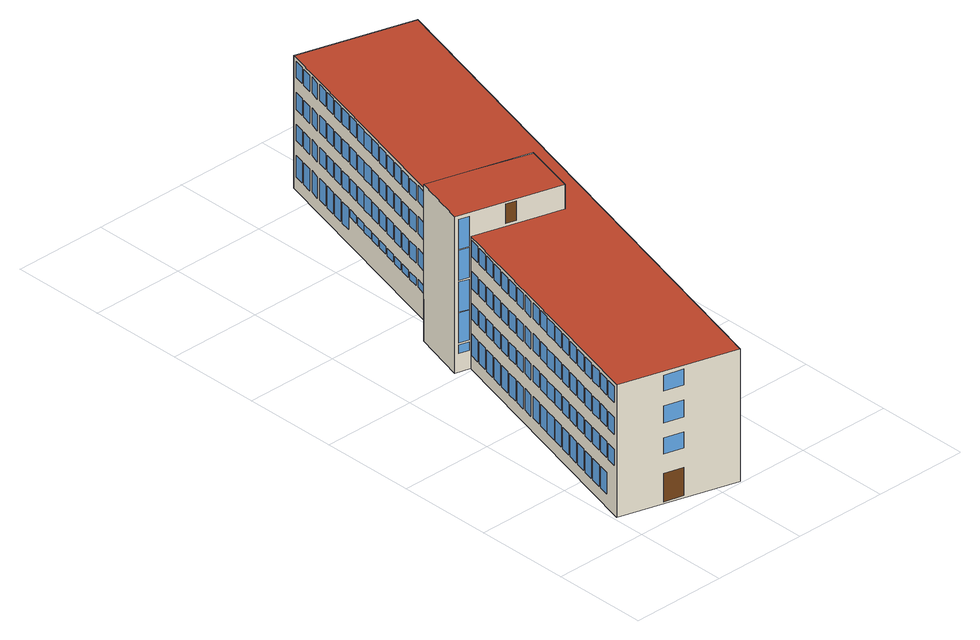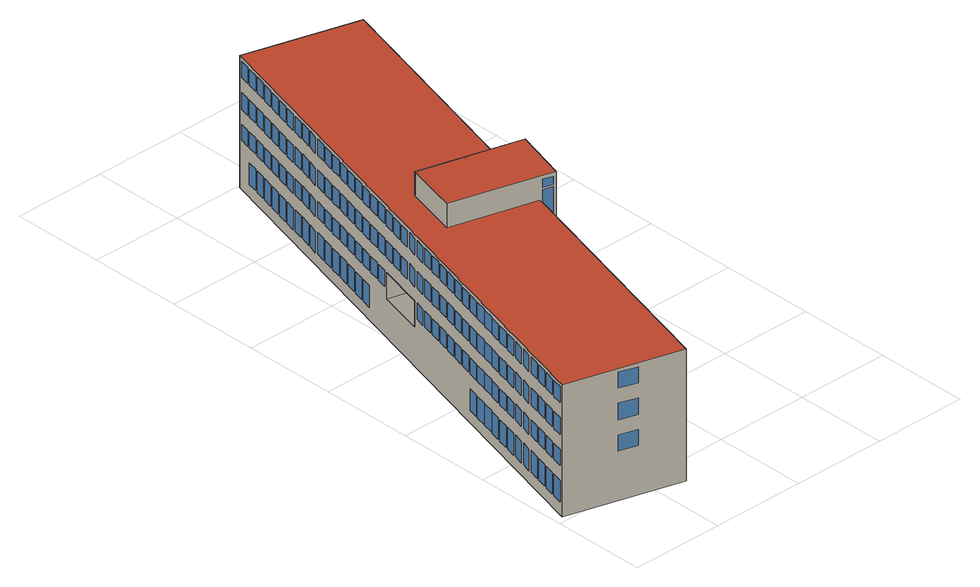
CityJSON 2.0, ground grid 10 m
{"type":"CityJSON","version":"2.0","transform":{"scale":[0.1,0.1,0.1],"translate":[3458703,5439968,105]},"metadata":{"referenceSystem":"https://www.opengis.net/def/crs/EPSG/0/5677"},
"CityObjects":{
"building1":{"type":"Building","attributes":{"description":"LOD3 Model of the Building 445 of Karlsruhe Institute of Technology Campus North","name":"KIT Campus North Bau 445","function":"1120","roofType":"1000","measuredHeight":16.65,"storeysAboveGround":4,"storeysBelowGround":0,"constructionWeight":"medium","VolumeType.type":"grossVolume","VolumeType.value":11139.31,"FloorArea.type":"grossFloorArea","FloorArea.value":3120.86},"geometry":[{"type":"Solid","lod":"3","boundaries":[[[[0,1,2,3]],[[4,5,6,1,0,7],[8,9,10,11],[12,13,14,15],[16,17,18,19],[20,21,22,23],[24,25,26,27],[28,29,30,31]],[[11,10,9,8]],[[23,22,21,20]],[[27,26,25,24]],[[19,18,17,16]],[[15,14,13,12]],[[31,30,29,28]],[[32,33,4,7],[34,35,36,37],[38,39,40,41],[42,43,44,45],[46,47,48,49],[50,51,52,53],[54,55,56,57],[58,59,60,61],[62,63,64,65],[66,67,68,69],[70,71,72,73],[74,75,76,77],[78,79,80,81],[82,83,84,85],[86,87,88,89],[90,91,92,93],[94,95,96,97],[98,99,100,101],[102,103,104,105],[106,107,108,109],[110,111,112,113],[114,115,116,117],[118,119,120,121],[122,123,124,125],[126,127,128,129],[130,131,132,133],[134,135,136,137],[138,139,140,141],[142,143,144,145],[146,147,148,149],[150,151,152,153],[154,155,156,157],[158,159,160,161],[162,163,164,165],[166,167,168,169],[170,171,172,173],[174,175,176,177],[178,179,180,181],[182,183,184,185],[186,187,188,189],[190,191,192,193],[194,195,196,197],[198,199,200,201],[202,203,204,205],[206,207,208,209],[210,211,212,213],[214,215,216,217],[218,219,220,221],[222,223,224,225],[226,227,228,229],[230,231,232,233],[234,235,236,237],[238,239,240,241],[242,243,244,245],[246,247,248,249],[250,251,252,253],[254,255,256,257],[258,259,260,261],[262,263,264,265],[266,267,268,269],[270,271,272,273],[274,275,276,277],[278,279,280,281],[282,283,284,285],[286,287,288,289],[290,291,292,293],[294,295,296,297],[298,299,300,301],[302,303,304,305],[306,307,308,309],[310,311,312,313],[314,315,316,317],[318,319,320,321],[322,323,324,325],[326,327,328,329],[330,331,332,333]],[[41,40,39,38]],[[45,44,43,42]],[[61,60,59,58]],[[65,64,63,62]],[[53,52,51,50]],[[37,36,35,34]],[[73,72,71,70]],[[77,76,75,74]],[[81,80,79,78]],[[85,84,83,82]],[[69,68,67,66]],[[89,88,87,86]],[[93,92,91,90]],[[49,48,47,46]],[[57,56,55,54]],[[113,112,111,110]],[[125,124,123,122]],[[137,136,135,134]],[[153,152,151,150]],[[173,172,171,170]],[[157,156,155,154]],[[181,180,179,178]],[[149,148,147,146]],[[165,164,163,162]],[[97,96,95,94]],[[133,132,131,130]],[[101,100,99,98]],[[129,128,127,126]],[[169,168,167,166]],[[117,116,115,114]],[[109,108,107,106]],[[145,144,143,142]],[[121,120,119,118]],[[105,104,103,102]],[[161,160,159,158]],[[177,176,175,174]],[[141,140,139,138]],[[185,184,183,182]],[[217,216,215,214]],[[225,224,223,222]],[[229,228,227,226]],[[233,232,231,230]],[[237,236,235,234]],[[257,256,255,254]],[[265,264,263,262]],[[277,276,275,274]],[[197,196,195,194]],[[201,200,199,198]],[[261,260,259,258]],[[241,240,239,238]],[[297,296,295,294]],[[293,292,291,290]],[[221,220,219,218]],[[249,248,247,246]],[[285,284,283,282]],[[289,288,287,286]],[[209,208,207,206]],[[213,212,211,210]],[[269,268,267,266]],[[189,188,187,186]],[[205,204,203,202]],[[245,244,243,242]],[[273,272,271,270]],[[193,192,191,190]],[[281,280,279,278]],[[253,252,251,250]],[[301,300,299,298]],[[305,304,303,302]],[[309,308,307,306]],[[317,316,315,314]],[[333,332,331,330]],[[329,328,327,326]],[[321,320,319,318]],[[313,312,311,310]],[[325,324,323,322]],[[334,335,336,337],[338,339,340,341],[342,343,344,345],[346,347,348,349],[350,351,352,353],[354,355,356,357],[358,359,360,361],[362,363,364,365],[366,367,368,369],[370,371,372,373],[374,375,376,377],[378,379,380,381],[382,383,384,385],[386,387,388,389],[390,391,392,393],[394,395,396,397],[398,399,400,401],[402,403,404,405],[406,407,408,409],[410,411,412,413],[414,415,416,417],[418,419,420,421],[422,423,424,425],[426,427,428,429],[430,431,432,433],[434,435,436,437],[438,439,440,441],[442,443,444,445],[446,447,448,449],[450,451,452,453],[454,455,456,457],[458,459,460,461],[462,463,464,465],[466,467,468,469],[470,471,472,473],[474,475,476,477],[478,479,480,481],[482,483,484,485],[486,487,488,489],[490,491,492,493],[494,495,496,497],[498,499,500,501],[502,503,504,505],[506,507,508,509],[510,511,512,513],[514,515,516,517],[518,519,520,521],[522,523,524,525],[526,527,528,529],[530,531,532,533],[534,535,536,537],[538,539,540,541],[542,543,544,545],[546,547,548,549],[550,551,552,553],[554,555,556,557],[558,559,560,561],[562,563,564,565],[566,567,568,569],[570,571,572,573],[574,575,576,577],[578,579,580,581],[582,583,584,585],[586,587,588,589],[590,591,592,593],[594,595,596,597],[598,599,600,601],[602,603,604,605],[606,607,608,609],[610,611,612,613],[614,615,616,617],[618,619,620,621],[622,623,624,625],[626,627,628,629],[630,631,632,633],[634,635,636,637],[638,639,640,641]],[[445,444,443,442]],[[413,412,411,410]],[[525,524,523,522]],[[433,432,431,430]],[[453,452,451,450]],[[469,468,467,466]],[[401,400,399,398]],[[489,488,487,486]],[[477,476,475,474]],[[441,440,439,438]],[[497,496,495,494]],[[501,500,499,498]],[[465,464,463,462]],[[505,504,503,502]],[[429,428,427,426]],[[425,424,423,422]],[[437,436,435,434]],[[421,420,419,418]],[[485,484,483,482]],[[473,472,471,470]],[[405,404,403,402]],[[409,408,407,406]],[[417,416,415,414]],[[481,480,479,478]],[[493,492,491,490]],[[513,512,511,510]],[[517,516,515,514]],[[457,456,455,454]],[[449,448,447,446]],[[461,460,459,458]],[[509,508,507,506]],[[521,520,519,518]],[[537,536,535,534]],[[545,544,543,542]],[[561,560,559,558]],[[593,592,591,590]],[[565,564,563,562]],[[569,568,567,566]],[[589,588,587,586]],[[557,556,555,554]],[[533,532,531,530]],[[529,528,527,526]],[[577,576,575,574]],[[581,580,579,578]],[[585,584,583,582]],[[573,572,571,570]],[[549,548,547,546]],[[541,540,539,538]],[[553,552,551,550]],[[373,372,371,370]],[[369,368,367,366]],[[353,352,351,350]],[[389,388,387,386]],[[393,392,391,390]],[[365,364,363,362]],[[341,340,339,338]],[[381,380,379,378]],[[397,396,395,394]],[[377,376,375,374]],[[385,384,383,382]],[[357,356,355,354]],[[345,344,343,342]],[[361,360,359,358]],[[349,348,347,346]],[[597,596,595,594]],[[601,600,599,598]],[[605,604,603,602]],[[609,608,607,606]],[[613,612,611,610]],[[617,616,615,614]],[[621,620,619,618]],[[625,624,623,622]],[[629,628,627,626]],[[633,632,631,630]],[[637,636,635,634]],[[641,640,639,638]],[[642,643,644,645]],[[643,646,647,644]],[[648,649,650,651]],[[646,649,652,647]],[[643,642,653,654]],[[649,648,655,652]],[[649,646,656,650]],[[646,643,654,656]],[[657,658,659,660],[661,662,663,664],[665,666,667,668],[669,670,671,672],[673,674,675,676],[677,678,679,680],[681,682,683,684],[685,686,687,688],[689,690,691,692],[693,694,695,696],[697,698,699,700],[701,702,703,704],[705,706,707,708],[709,710,711,712],[713,714,715,716],[717,718,719,720],[721,722,723,724],[725,726,727,728],[729,730,731,732],[733,734,735,736],[737,738,739,740],[741,742,743,744],[745,746,747,748],[749,750,751,752],[753,754,755,756],[757,758,759,760],[761,762,763,764],[765,766,767,768],[769,770,771,772],[773,774,775,776],[777,778,779,780],[781,782,783,784],[785,786,787,788],[789,790,791,792],[793,794,795,796],[797,798,799,800],[801,802,803,804],[805,806,807,808],[809,810,811,812],[813,814,815,816],[817,818,819,820],[821,822,823,824],[825,826,827,828],[829,830,831,832],[833,834,835,836],[837,838,839,840],[841,842,843,844],[845,846,847,848],[849,850,851,852],[853,854,855,856],[857,858,859,860],[861,862,863,864],[865,866,867,868],[869,870,871,872],[873,874,875,876],[877,878,879,880],[881,882,883,884],[885,886,887,888],[889,890,891,892],[893,894,895,896],[897,898,899,900],[901,902,903,904],[905,906,907,908],[909,910,911,912],[913,914,915,916],[917,918,919,920],[921,922,923,924],[925,926,927,928],[929,930,931,932],[933,934,935,936],[937,938,939,940],[941,942,943,944],[945,946,947,948],[949,950,951,952],[953,954,955,956],[957,958,959,960],[961,962,963,964],[965,966,967,968],[969,970,971,972],[973,974,975,976],[977,978,979,980],[981,982,983,984],[985,986,987,988],[989,990,991,992],[993,994,995,996],[997,998,999,1000],[1001,1002,1003,1004],[1005,1006,1007,1008],[1009,1010,1011,1012],[1013,1014,1015,1016],[1017,1018,1019,1020],[1021,1022,1023,1024],[1025,1026,1027,1028],[1029,1030,1031,1032],[1033,1034,1035,1036],[1037,1038,1039,1040],[1041,1042,1043,1044],[1045,1046,1047,1048],[1049,1050,1051,1052],[1053,1054,1055,1056],[1057,1058,1059,1060],[1061,1062,1063,1064],[1065,1066,1067,1068],[1069,1070,1071,1072],[1073,1074,1075,1076],[1077,1078,1079,1080],[1081,1082,1083,1084],[1085,1086,1087,1088],[1089,1090,1091,1092],[1093,1094,1095,1096],[1097,1098,1099,1100],[1101,1102,1103,1104],[1105,1106,1107,1108],[1109,1110,1111,1112],[1113,1114,1115,1116],[1117,1118,1119,1120],[1121,1122,1123,1124],[1125,1126,1127,1128],[1129,1130,1131,1132],[1133,1134,1135,1136],[1137,1138,1139,1140],[1141,1142,1143,1144],[1145,1146,1147,1148],[1149,1150,1151,1152],[1153,1154,1155,1156],[1157,1158,1159,1160],[1161,1162,1163,1164],[1165,1166,1167,1168],[1169,1170,1171,1172],[1173,1174,1175,1176],[1177,1178,1179,1180],[1181,1182,1183,1184],[1185,1186,1187,1188],[1189,1190,1191,1192],[1193,1194,1195,1196],[1197,1198,1199,1200],[1201,1202,1203,1204],[1205,1206,1207,1208],[1209,1210,1211,1212],[1213,1214,1215,1216],[1217,1218,1219,1220],[1221,1222,1223,1224],[1225,1226,1227,1228],[1229,1230,1231,1232],[1233,1234,1235,1236],[1237,1238,1239,1240],[1241,1242,1243,1244],[1245,1246,1247,1248],[1249,1250,1251,1252],[1253,1254,1255,1256],[1257,1258,1259,1260],[1261,1262,1263,1264]],[[700,699,698,697]],[[704,703,702,701]],[[716,715,714,713]],[[732,731,730,729]],[[692,691,690,689]],[[744,743,742,741]],[[664,663,662,661]],[[668,667,666,665]],[[688,687,686,685]],[[748,747,746,745]],[[696,695,694,693]],[[684,683,682,681]],[[676,675,674,673]],[[680,679,678,677]],[[724,723,722,721]],[[752,751,750,749]],[[756,755,754,753]],[[760,759,758,757]],[[764,763,762,761]],[[740,739,738,737]],[[672,671,670,669]],[[720,719,718,717]],[[728,727,726,725]],[[736,735,734,733]],[[708,707,706,705]],[[712,711,710,709]],[[772,771,770,769]],[[872,871,870,869]],[[876,875,874,873]],[[880,879,878,877]],[[784,783,782,781]],[[796,795,794,793]],[[812,811,810,809]],[[868,867,866,865]],[[816,815,814,813]],[[888,887,886,885]],[[856,855,854,853]],[[808,807,806,805]],[[836,835,834,833]],[[892,891,890,889]],[[884,883,882,881]],[[792,791,790,789]],[[788,787,786,785]],[[832,831,830,829]],[[860,859,858,857]],[[844,843,842,841]],[[864,863,862,861]],[[776,775,774,773]],[[804,803,802,801]],[[824,823,822,821]],[[780,779,778,777]],[[828,827,826,825]],[[820,819,818,817]],[[840,839,838,837]],[[848,847,846,845]],[[800,799,798,797]],[[768,767,766,765]],[[852,851,850,849]],[[984,983,982,981]],[[920,919,918,917]],[[948,947,946,945]],[[996,995,994,993]],[[916,915,914,913]],[[960,959,958,957]],[[1000,999,998,997]],[[1004,1003,1002,1001]],[[932,931,930,929]],[[968,967,966,965]],[[908,907,906,905]],[[956,955,954,953]],[[900,899,898,897]],[[904,903,902,901]],[[952,951,950,949]],[[992,991,990,989]],[[936,935,934,933]],[[972,971,970,969]],[[976,975,974,973]],[[980,979,978,977]],[[944,943,942,941]],[[1008,1007,1006,1005]],[[1012,1011,1010,1009]],[[1016,1015,1014,1013]],[[964,963,962,961]],[[1020,1019,1018,1017]],[[988,987,986,985]],[[912,911,910,909]],[[924,923,922,921]],[[928,927,926,925]],[[896,895,894,893]],[[940,939,938,937]],[[1044,1043,1042,1041]],[[1132,1131,1130,1129]],[[1140,1139,1138,1137]],[[1144,1143,1142,1141]],[[1052,1051,1050,1049]],[[1080,1079,1078,1077]],[[1024,1023,1022,1021]],[[1060,1059,1058,1057]],[[1040,1039,1038,1037]],[[1064,1063,1062,1061]],[[1068,1067,1066,1065]],[[1076,1075,1074,1073]],[[1092,1091,1090,1089]],[[1032,1031,1030,1029]],[[1028,1027,1026,1025]],[[1096,1095,1094,1093]],[[1056,1055,1054,1053]],[[1036,1035,1034,1033]],[[1084,1083,1082,1081]],[[1088,1087,1086,1085]],[[1100,1099,1098,1097]],[[1104,1103,1102,1101]],[[1120,1119,1118,1117]],[[1112,1111,1110,1109]],[[1124,1123,1122,1121]],[[1108,1107,1106,1105]],[[1048,1047,1046,1045]],[[1128,1127,1126,1125]],[[1136,1135,1134,1133]],[[1148,1147,1146,1145]],[[1072,1071,1070,1069]],[[1116,1115,1114,1113]],[[1164,1163,1162,1161]],[[1168,1167,1166,1165]],[[1180,1179,1178,1177]],[[1196,1195,1194,1193]],[[1156,1155,1154,1153]],[[1208,1207,1206,1205]],[[1216,1215,1214,1213]],[[1220,1219,1218,1217]],[[1152,1151,1150,1149]],[[1228,1227,1226,1225]],[[1240,1239,1238,1237]],[[1212,1211,1210,1209]],[[1160,1159,1158,1157]],[[1188,1187,1186,1185]],[[1232,1231,1230,1229]],[[1248,1247,1246,1245]],[[1256,1255,1254,1253]],[[1244,1243,1242,1241]],[[1260,1259,1258,1257]],[[1224,1223,1222,1221]],[[1252,1251,1250,1249]],[[1204,1203,1202,1201]],[[1200,1199,1198,1197]],[[1184,1183,1182,1181]],[[1192,1191,1190,1189]],[[1236,1235,1234,1233]],[[1172,1171,1170,1169]],[[1176,1175,1174,1173]],[[1261,651,650,656,654,653,1262]],[[660,659,33,32],[1265,1266,1267,1268],[1269,1270,1271,1272],[1273,1274,1275,1276],[1277,1278,1279,1280]],[[1268,1267,1266,1265]],[[1272,1271,1270,1269]],[[1276,1275,1274,1273]],[[1280,1279,1278,1277]],[[337,336,658,657],[1281,1282,1283,1284],[1285,1286,1287,1288],[1289,1290,1291,1292]],[[1288,1287,1286,1285]],[[1284,1283,1282,1281]],[[1292,1291,1290,1289]],[[32,7,0,3,334,337,657,660]],[[1262,653,642,645,1263]],[[1264,655,648,651,1261]],[[1293,1294,6,5]],[[1294,2,1,6]],[[335,1293,5,4,33,659,658,336]],[[1263,645,644,647,652,655,1264]],[[2,1294,1293,335,334,3],[1295,1296,1297,1298],[1299,1300,1301,1302],[1303,1304,1305,1306],[1307,1308,1309,1310],[1311,1312,1313,1314]],[[1314,1313,1312,1311]],[[1298,1297,1296,1295]],[[1302,1301,1300,1299]],[[1306,1305,1304,1303]],[[1310,1309,1308,1307]]]],"semantics":{"surfaces":[{"type":"WallSurface"},{"type":"Window"},{"type":"Door"},{"type":"OuterFloorSurface"},{"type":"GroundSurface"},{"type":"RoofSurface"},{"type":"OuterCeilingSurface"}],"values":[[0,0,1,1,1,1,1,2,0,1,1,1,1,1,1,1,1,1,1,1,1,1,1,1,1,1,1,1,1,1,1,1,1,1,1,1,1,1,1,1,1,1,1,1,1,1,1,1,1,1,1,1,1,1,1,1,1,1,1,1,1,1,1,1,1,1,1,1,1,1,1,1,1,1,1,1,1,1,1,1,1,1,1,1,0,1,1,1,1,1,1,1,1,1,1,1,1,1,1,1,1,1,1,1,1,1,1,1,1,1,1,1,1,1,1,1,1,1,1,1,1,1,1,1,1,1,1,1,1,1,1,1,1,1,1,1,1,1,1,1,1,1,1,1,1,1,1,1,1,1,1,1,1,1,1,1,1,1,1,1,1,1,1,1,1,1,1,2,2,0,1,1,1,1,1,1,1,1,1,1,1,1,1,1,1,1,1,1,1,1,1,1,1,1,1,1,1,1,1,1,1,1,1,1,1,1,1,1,1,1,1,1,1,1,1,1,1,1,1,1,1,1,1,1,1,1,1,1,1,1,1,1,1,1,1,1,1,1,1,1,1,1,1,1,1,1,1,1,1,1,1,1,1,1,1,1,1,1,1,1,1,1,1,1,1,1,1,1,1,1,1,1,1,1,1,1,1,1,1,1,1,1,1,1,1,1,1,1,1,1,1,1,1,1,1,1,1,1,1,1,1,1,1,1,1,1,1,1,1,1,1,1,1,1,1,1,1,1,1,1,3,0,1,1,1,2,0,1,1,1,4,0,0,0,5,5,6,0,1,1,1,1,1]]}}]}
},
"vertices":[
[63,307,6],[63,307,173],[80,365,173],[80,365,6],[79,303,147],[171,277,147],[171,277,173],[79,303,6],[67,306,169],[77,303,169],[77,303,137],[67,306,137],[77,303,104],[67,306,104],[67,306,136],[77,303,136],[67,306,70],[67,306,102],[77,303,102],[77,303,70],[77,303,37],[67,306,37],[67,306,69],[77,303,69],[67,306,35],[77,303,35],[77,303,26],[67,306,26],[123,290,150],[113,293,150],[113,293,171],[123,290,171],[4,36,6],[4,36,147],[76,291,20],[79,302,20],[79,302,43],[76,291,43],[75,288,20],[75,288,43],[72,277,43],[72,277,20],[68,263,43],[68,263,20],[71,274,20],[71,274,43],[67,260,43],[64,249,43],[64,249,20],[67,260,20],[63,246,43],[60,235,43],[60,235,20],[63,246,20],[56,221,43],[56,221,20],[59,232,20],[59,232,43],[52,207,43],[52,207,20],[55,218,20],[55,218,43],[52,204,20],[52,204,43],[48,193,43],[48,193,20],[45,179,43],[45,179,20],[48,190,20],[48,190,43],[41,165,43],[41,165,20],[44,176,20],[44,176,43],[40,163,43],[37,151,43],[37,151,20],[40,163,20],[33,138,43],[33,138,20],[36,149,20],[36,149,43],[32,135,20],[32,135,43],[29,124,43],[29,124,20],[28,121,43],[25,110,43],[25,110,20],[28,121,20],[24,107,43],[21,96,43],[21,96,20],[24,107,20],[20,93,20],[20,93,43],[17,82,43],[17,82,20],[16,79,43],[13,68,43],[13,68,20],[16,79,20],[9,54,43],[9,54,20],[12,65,20],[12,65,43],[79,302,59],[79,302,76],[76,291,76],[76,291,59],[75,288,59],[75,288,76],[72,277,76],[72,277,59],[68,263,59],[71,274,59],[71,274,76],[68,263,76],[64,249,76],[64,249,59],[67,260,59],[67,260,76],[63,246,59],[63,246,76],[60,235,76],[60,235,59],[56,221,76],[56,221,59],[59,232,59],[59,232,76],[55,218,59],[55,218,76],[52,207,76],[52,207,59],[52,204,59],[52,204,76],[48,193,76],[48,193,59],[45,179,76],[45,179,59],[48,190,59],[48,190,76],[44,176,59],[44,176,76],[41,165,76],[41,165,59],[40,163,59],[40,163,76],[37,151,76],[37,151,59],[36,149,59],[36,149,76],[33,138,76],[33,138,59],[29,124,59],[32,135,59],[32,135,76],[29,124,76],[25,110,76],[25,110,59],[28,121,59],[28,121,76],[21,96,59],[24,107,59],[24,107,76],[21,96,76],[20,93,59],[20,93,76],[17,82,76],[17,82,59],[13,68,59],[16,79,59],[16,79,76],[13,68,76],[9,54,76],[9,54,59],[12,65,59],[12,65,76],[8,51,59],[8,51,76],[5,40,76],[5,40,59],[76,291,110],[76,291,92],[79,302,92],[79,302,110],[72,277,92],[75,288,92],[75,288,110],[72,277,110],[71,274,110],[68,263,110],[68,263,92],[71,274,92],[67,260,92],[67,260,110],[64,249,110],[64,249,92],[60,235,92],[63,246,92],[63,246,110],[60,235,110],[59,232,110],[56,221,110],[56,221,92],[59,232,92],[55,218,92],[55,218,110],[52,207,110],[52,207,92],[52,204,92],[52,204,110],[48,193,110],[48,193,92],[45,179,110],[45,179,92],[48,190,92],[48,190,110],[41,165,92],[44,176,92],[44,176,110],[41,165,110],[40,163,92],[40,163,110],[37,151,110],[37,151,92],[36,149,110],[33,138,110],[33,138,92],[36,149,92],[32,135,92],[32,135,110],[29,124,110],[29,124,92],[28,121,92],[28,121,110],[25,110,110],[25,110,92],[24,107,92],[24,107,110],[21,96,110],[21,96,92],[20,93,92],[20,93,110],[17,82,110],[17,82,92],[13,68,110],[13,68,92],[16,79,92],[16,79,110],[9,54,92],[12,65,92],[12,65,110],[9,54,110],[5,40,110],[5,40,92],[8,51,92],[8,51,110],[76,291,126],[79,302,126],[79,302,143],[76,291,143],[75,288,126],[75,288,143],[72,277,143],[72,277,126],[71,274,126],[71,274,143],[68,263,143],[68,263,126],[67,260,143],[64,249,143],[64,249,126],[67,260,126],[63,246,126],[63,246,143],[60,235,143],[60,235,126],[59,232,143],[56,221,143],[56,221,126],[59,232,126],[55,218,143],[52,207,143],[52,207,126],[55,218,126],[52,204,126],[52,204,143],[48,193,143],[48,193,126],[48,190,143],[45,179,143],[45,179,126],[48,190,126],[44,176,126],[44,176,143],[41,165,143],[41,165,126],[40,163,126],[40,163,143],[37,151,143],[37,151,126],[33,138,143],[33,138,126],[36,149,126],[36,149,143],[32,135,126],[32,135,143],[29,124,143],[29,124,126],[25,110,143],[25,110,126],[28,121,126],[28,121,143],[21,96,143],[21,96,126],[24,107,126],[24,107,143],[17,82,126],[20,93,126],[20,93,143],[17,82,143],[16,79,143],[13,68,143],[13,68,126],[16,79,126],[12,65,143],[9,54,143],[9,54,126],[12,65,126],[8,51,126],[8,51,143],[5,40,143],[5,40,126],[95,360,6],[95,360,147],[170,627,147],[170,627,6],[169,623,43],[166,612,43],[166,612,20],[169,623,20],[162,598,43],[162,598,20],[165,609,20],[165,609,43],[158,584,20],[162,595,20],[162,595,43],[158,584,43],[155,570,20],[158,581,20],[158,581,43],[155,570,43],[154,567,20],[154,567,43],[151,556,43],[151,556,20],[147,542,43],[147,542,20],[150,553,20],[150,553,43],[146,539,20],[146,539,43],[143,528,43],[143,528,20],[169,623,76],[166,612,76],[166,612,59],[169,623,59],[165,609,76],[162,598,76],[162,598,59],[165,609,59],[162,595,59],[162,595,76],[158,584,76],[158,584,59],[155,570,59],[158,581,59],[158,581,76],[155,570,76],[151,556,59],[154,567,59],[154,567,76],[151,556,76],[147,542,76],[147,542,59],[150,553,59],[150,553,76],[146,539,59],[146,539,76],[143,528,76],[143,528,59],[139,514,59],[142,525,59],[142,525,76],[139,514,76],[135,500,59],[138,511,59],[138,511,76],[135,500,76],[131,486,76],[131,486,59],[134,498,59],[134,498,76],[130,484,76],[127,473,76],[127,473,59],[130,484,59],[126,470,59],[126,470,76],[123,459,76],[123,459,59],[119,445,59],[122,456,59],[122,456,76],[119,445,76],[118,442,59],[118,442,76],[115,431,76],[115,431,59],[114,428,59],[114,428,76],[111,417,76],[111,417,59],[107,403,59],[110,414,59],[110,414,76],[107,403,76],[107,400,59],[107,400,76],[103,389,76],[103,389,59],[103,386,59],[103,386,76],[99,375,76],[99,375,59],[96,361,76],[96,361,59],[99,372,59],[99,372,76],[166,612,92],[169,623,92],[169,623,110],[166,612,110],[165,609,92],[165,609,110],[162,598,110],[162,598,92],[162,595,110],[158,584,110],[158,584,92],[162,595,92],[155,570,110],[155,570,92],[158,581,92],[158,581,110],[154,567,92],[154,567,110],[151,556,110],[151,556,92],[147,542,110],[147,542,92],[150,553,92],[150,553,110],[146,539,92],[146,539,110],[143,528,110],[143,528,92],[139,514,110],[139,514,92],[142,525,92],[142,525,110],[135,500,92],[138,511,92],[138,511,110],[135,500,110],[134,498,92],[134,498,110],[131,486,110],[131,486,92],[130,484,92],[130,484,110],[127,473,110],[127,473,92],[126,470,92],[126,470,110],[123,459,110],[123,459,92],[119,445,110],[119,445,92],[122,456,92],[122,456,110],[118,442,92],[118,442,110],[115,431,110],[115,431,92],[111,417,92],[114,428,92],[114,428,110],[111,417,110],[107,403,92],[110,414,92],[110,414,110],[107,403,110],[103,389,92],[107,400,92],[107,400,110],[103,389,110],[103,386,92],[103,386,110],[99,375,110],[99,375,92],[96,361,92],[99,372,92],[99,372,110],[96,361,110],[169,623,126],[169,623,143],[166,612,143],[166,612,126],[165,609,143],[162,598,143],[162,598,126],[165,609,126],[162,595,143],[158,584,143],[158,584,126],[162,595,126],[158,581,126],[158,581,143],[155,570,143],[155,570,126],[151,556,143],[151,556,126],[154,567,126],[154,567,143],[147,542,143],[147,542,126],[150,553,126],[150,553,143],[146,539,126],[146,539,143],[143,528,143],[143,528,126],[139,514,143],[139,514,126],[142,525,126],[142,525,143],[135,500,126],[138,511,126],[138,511,143],[135,500,143],[131,486,126],[134,498,126],[134,498,143],[131,486,143],[127,473,143],[127,473,126],[130,484,126],[130,484,143],[126,470,126],[126,470,143],[123,459,143],[123,459,126],[119,445,143],[119,445,126],[122,456,126],[122,456,143],[118,442,126],[118,442,143],[115,431,143],[115,431,126],[114,428,143],[111,417,143],[111,417,126],[114,428,126],[107,403,126],[110,414,126],[110,414,143],[107,403,143],[103,389,143],[103,389,126],[107,400,126],[107,400,143],[99,375,126],[103,386,126],[103,386,143],[99,375,143],[96,361,143],[96,361,126],[99,372,126],[99,372,143],[139,514,35],[142,525,35],[142,525,43],[139,514,43],[96,361,43],[96,361,35],[99,372,35],[99,372,43],[103,386,43],[99,375,43],[99,375,35],[103,386,35],[107,400,43],[103,389,43],[103,389,35],[107,400,35],[107,403,43],[107,403,35],[110,414,35],[110,414,43],[111,417,43],[111,417,35],[114,428,35],[114,428,43],[115,431,35],[118,442,35],[118,442,43],[115,431,43],[122,456,43],[119,445,43],[119,445,35],[122,456,35],[126,470,35],[126,470,43],[123,459,43],[123,459,35],[130,484,43],[127,473,43],[127,473,35],[130,484,35],[134,498,43],[131,486,43],[131,486,35],[134,498,35],[138,511,43],[135,500,43],[135,500,35],[138,511,35],[180,278,70],[184,294,70],[184,294,76],[180,278,76],[187,303,70],[187,303,76],[194,329,70],[190,313,70],[190,313,48],[194,329,48],[190,313,76],[180,278,48],[184,294,48],[194,329,76],[187,303,48],[291,593,6],[291,593,147],[125,2,147],[125,2,6],[130,20,20],[130,20,43],[133,31,43],[133,31,20],[137,45,20],[134,34,20],[134,34,43],[137,45,43],[138,48,43],[141,59,43],[141,59,20],[138,48,20],[142,62,20],[142,62,43],[145,73,43],[145,73,20],[149,87,20],[146,76,20],[146,76,43],[149,87,43],[150,90,20],[150,90,43],[153,101,43],[153,101,20],[157,115,43],[157,115,20],[154,104,20],[154,104,43],[157,117,20],[157,117,43],[161,129,43],[161,129,20],[165,142,43],[165,142,20],[161,131,20],[161,131,43],[165,145,20],[165,145,43],[168,156,43],[168,156,20],[172,170,20],[169,159,20],[169,159,43],[172,170,43],[173,173,20],[173,173,43],[176,184,43],[176,184,20],[177,187,43],[180,198,43],[180,198,20],[177,187,20],[181,201,20],[181,201,43],[184,212,43],[184,212,20],[185,215,43],[188,226,43],[188,226,20],[185,215,20],[189,229,20],[189,229,43],[192,240,43],[192,240,20],[244,425,20],[244,425,43],[247,436,43],[247,436,20],[251,450,43],[251,450,20],[248,438,20],[248,438,43],[252,452,20],[252,452,43],[255,464,43],[255,464,20],[256,466,20],[256,466,43],[259,477,43],[259,477,20],[260,480,43],[263,491,43],[263,491,20],[260,480,20],[267,505,43],[267,505,20],[264,494,20],[264,494,43],[267,508,20],[267,508,43],[271,519,43],[271,519,20],[271,522,43],[275,533,43],[275,533,20],[271,522,20],[275,536,20],[275,536,43],[278,547,43],[278,547,20],[279,550,43],[282,561,43],[282,561,20],[279,550,20],[283,564,20],[283,564,43],[286,575,43],[286,575,20],[290,589,43],[290,589,20],[287,578,20],[287,578,43],[126,6,76],[129,17,76],[129,17,59],[126,6,59],[130,20,76],[133,31,76],[133,31,59],[130,20,59],[137,45,76],[137,45,59],[134,34,59],[134,34,76],[141,59,59],[138,48,59],[138,48,76],[141,59,76],[145,73,59],[142,62,59],[142,62,76],[145,73,76],[149,87,59],[146,76,59],[146,76,76],[149,87,76],[150,90,76],[153,101,76],[153,101,59],[150,90,59],[154,104,59],[154,104,76],[157,115,76],[157,115,59],[161,129,76],[161,129,59],[157,117,59],[157,117,76],[161,131,59],[161,131,76],[165,142,76],[165,142,59],[168,156,76],[168,156,59],[165,145,59],[165,145,76],[172,170,76],[172,170,59],[169,159,59],[169,159,76],[173,173,59],[173,173,76],[176,184,76],[176,184,59],[180,198,59],[177,187,59],[177,187,76],[180,198,76],[181,201,76],[184,212,76],[184,212,59],[181,201,59],[185,215,59],[185,215,76],[188,226,76],[188,226,59],[189,229,59],[189,229,76],[192,240,76],[192,240,59],[196,254,76],[196,254,59],[193,243,59],[193,243,76],[197,257,76],[200,268,76],[200,268,59],[197,257,59],[216,327,76],[220,338,76],[220,338,59],[216,327,59],[220,341,76],[223,352,76],[223,352,59],[220,341,59],[224,355,76],[227,366,76],[227,366,59],[224,355,59],[228,369,76],[231,380,76],[231,380,59],[228,369,59],[232,383,59],[232,383,76],[235,394,76],[235,394,59],[236,397,59],[236,397,76],[239,408,76],[239,408,59],[240,411,59],[240,411,76],[243,422,76],[243,422,59],[244,425,76],[247,436,76],[247,436,59],[244,425,59],[248,438,59],[248,438,76],[251,450,76],[251,450,59],[252,452,59],[252,452,76],[255,464,76],[255,464,59],[256,466,59],[256,466,76],[259,477,76],[259,477,59],[263,491,76],[263,491,59],[260,480,59],[260,480,76],[267,505,59],[264,494,59],[264,494,76],[267,505,76],[271,519,59],[267,508,59],[267,508,76],[271,519,76],[271,522,59],[271,522,76],[275,533,76],[275,533,59],[275,536,76],[278,547,76],[278,547,59],[275,536,59],[279,550,76],[282,561,76],[282,561,59],[279,550,59],[283,564,59],[283,564,76],[286,575,76],[286,575,59],[287,578,59],[287,578,76],[290,589,76],[290,589,59],[129,17,110],[129,17,92],[126,6,92],[126,6,110],[130,20,110],[133,31,110],[133,31,92],[130,20,92],[137,45,110],[137,45,92],[134,34,92],[134,34,110],[138,48,110],[141,59,110],[141,59,92],[138,48,92],[142,62,92],[142,62,110],[145,73,110],[145,73,92],[146,76,110],[149,87,110],[149,87,92],[146,76,92],[153,101,110],[153,101,92],[150,90,92],[150,90,110],[157,115,92],[154,104,92],[154,104,110],[157,115,110],[157,117,110],[161,129,110],[161,129,92],[157,117,92],[161,131,92],[161,131,110],[165,142,110],[165,142,92],[165,145,92],[165,145,110],[168,156,110],[168,156,92],[169,159,110],[172,170,110],[172,170,92],[169,159,92],[173,173,92],[173,173,110],[176,184,110],[176,184,92],[177,187,92],[177,187,110],[180,198,110],[180,198,92],[184,212,110],[184,212,92],[181,201,92],[181,201,110],[185,215,92],[185,215,110],[188,226,110],[188,226,92],[192,240,92],[189,229,92],[189,229,110],[192,240,110],[196,254,110],[196,254,92],[193,243,92],[193,243,110],[200,268,110],[200,268,92],[197,257,92],[197,257,110],[201,271,110],[204,282,110],[204,282,92],[201,271,92],[205,285,92],[205,285,110],[208,296,110],[208,296,92],[212,310,110],[212,310,92],[209,299,92],[209,299,110],[212,313,110],[216,324,110],[216,324,92],[212,313,92],[216,327,92],[216,327,110],[220,338,110],[220,338,92],[220,341,110],[223,352,110],[223,352,92],[220,341,92],[227,366,110],[227,366,92],[224,355,92],[224,355,110],[228,369,92],[228,369,110],[231,380,110],[231,380,92],[232,383,92],[232,383,110],[235,394,110],[235,394,92],[239,408,110],[239,408,92],[236,397,92],[236,397,110],[243,422,92],[240,411,92],[240,411,110],[243,422,110],[244,425,92],[244,425,110],[247,436,110],[247,436,92],[251,450,110],[251,450,92],[248,438,92],[248,438,110],[252,452,92],[252,452,110],[255,464,110],[255,464,92],[256,466,92],[256,466,110],[259,477,110],[259,477,92],[260,480,92],[260,480,110],[263,491,110],[263,491,92],[267,508,92],[267,508,110],[271,519,110],[271,519,92],[275,533,92],[271,522,92],[271,522,110],[275,533,110],[278,547,92],[275,536,92],[275,536,110],[278,547,110],[282,561,92],[279,550,92],[279,550,110],[282,561,110],[283,564,110],[286,575,110],[286,575,92],[283,564,92],[287,578,92],[287,578,110],[290,589,110],[290,589,92],[267,505,92],[264,494,92],[264,494,110],[267,505,110],[126,6,143],[129,17,143],[129,17,126],[126,6,126],[130,20,126],[130,20,143],[133,31,143],[133,31,126],[137,45,143],[137,45,126],[134,34,126],[134,34,143],[141,59,143],[141,59,126],[138,48,126],[138,48,143],[142,62,126],[142,62,143],[145,73,143],[145,73,126],[146,76,143],[149,87,143],[149,87,126],[146,76,126],[150,90,143],[153,101,143],[153,101,126],[150,90,126],[154,104,143],[157,115,143],[157,115,126],[154,104,126],[161,129,143],[161,129,126],[157,117,126],[157,117,143],[161,131,126],[161,131,143],[165,142,143],[165,142,126],[165,145,143],[168,156,143],[168,156,126],[165,145,126],[169,159,143],[172,170,143],[172,170,126],[169,159,126],[176,184,143],[176,184,126],[173,173,126],[173,173,143],[180,198,126],[177,187,126],[177,187,143],[180,198,143],[181,201,126],[181,201,143],[184,212,143],[184,212,126],[188,226,143],[188,226,126],[185,215,126],[185,215,143],[189,229,126],[189,229,143],[192,240,143],[192,240,126],[193,243,126],[193,243,143],[196,254,143],[196,254,126],[197,257,126],[197,257,143],[200,268,143],[200,268,126],[201,271,143],[204,282,143],[204,282,126],[201,271,126],[205,285,126],[205,285,143],[208,296,143],[208,296,126],[212,310,143],[212,310,126],[209,299,126],[209,299,143],[212,313,126],[212,313,143],[216,324,143],[216,324,126],[220,338,126],[216,327,126],[216,327,143],[220,338,143],[220,341,126],[220,341,143],[223,352,143],[223,352,126],[224,355,126],[224,355,143],[227,366,143],[227,366,126],[228,369,126],[228,369,143],[231,380,143],[231,380,126],[232,383,143],[235,394,143],[235,394,126],[232,383,126],[236,397,126],[236,397,143],[239,408,143],[239,408,126],[243,422,143],[243,422,126],[240,411,126],[240,411,143],[247,436,143],[247,436,126],[244,425,126],[244,425,143],[251,450,126],[248,438,126],[248,438,143],[251,450,143],[255,464,143],[255,464,126],[252,452,126],[252,452,143],[256,466,143],[259,477,143],[259,477,126],[256,466,126],[263,491,143],[263,491,126],[260,480,126],[260,480,143],[267,505,143],[267,505,126],[264,494,126],[264,494,143],[267,508,126],[267,508,143],[271,519,143],[271,519,126],[271,522,126],[271,522,143],[275,533,143],[275,533,126],[278,547,143],[278,547,126],[275,536,126],[275,536,143],[279,550,143],[282,561,143],[282,561,126],[279,550,126],[286,575,126],[283,564,126],[283,564,143],[286,575,143],[290,589,126],[287,578,126],[287,578,143],[290,589,143],[215,323,48],[201,272,48],[201,272,76],[215,323,76],[50,23,143],[70,18,143],[70,18,126],[50,23,126],[50,23,110],[70,18,110],[70,18,92],[50,23,92],[50,23,76],[70,18,76],[70,18,59],[50,23,59],[50,23,8],[50,23,38],[70,18,38],[70,18,8],[236,608,143],[217,614,143],[217,614,126],[236,608,126],[236,608,92],[236,608,110],[217,614,110],[217,614,92],[236,608,59],[236,608,76],[217,614,76],[217,614,59],[187,335,147],[187,335,173],[83,364,158],[83,364,126],[93,361,126],[93,361,158],[83,364,93],[93,361,93],[93,361,125],[83,364,125],[83,364,59],[93,361,59],[93,361,91],[83,364,91],[83,364,26],[93,361,26],[93,361,58],[83,364,58],[83,364,169],[83,364,160],[93,361,160],[93,361,169]
]}
